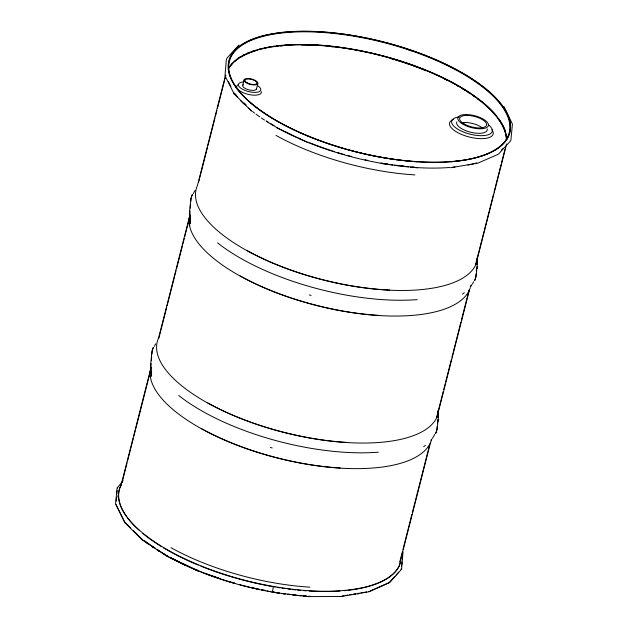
<?xml version="1.0" encoding="UTF-8"?>
<svg xmlns="http://www.w3.org/2000/svg" width="628" height="628" viewBox="0 0 628 628"><rect width="100%" height="100%" fill="white"/><g stroke="black" fill="none" stroke-linecap="round" stroke-linejoin="round"><path stroke-width="0.94" d="M151.505 374.571L151.513 373.016M190.096 221.99L189.978 218.929M190.402 221.99L190.174 218.12M116.149 501.042L116.51 497.25M116.777 494.409L117.138 490.617M151.065 363.612L150.987 369.193M151.332 360.77L151.693 356.971M151.96 354.129L152.321 350.589M151.081 376.109L151.607 370.52M151.387 376.125L151.638 373.487M189.954 211.032L190.041 217.359M190.221 208.19L190.582 204.398M190.849 201.549L191.21 198.008M189.97 223.529L190.504 217.94M190.276 223.544L190.614 219.981M401.575 566.142L401.936 562.35M402.203 559.509L402.564 555.717M437.151 426.451L436.79 429.992M437.418 423.602L437.779 419.81M438.046 416.968L437.959 410.641M476.04 273.871L475.679 277.411M476.307 271.029L476.668 267.23M476.935 264.388L477.013 258.807M120.866 485.978L151.113 367.317M190.009 214.729L158.601 337.935A145.021 56.661 14.3 0 0 276.312 430.408A145.021 56.661 14.3 0 0 437.724 415.344M225.57 75.234L197.498 185.354A145.021 56.661 14.3 0 0 315.209 277.835A145.021 56.661 14.3 0 0 476.613 262.763M122.005 482.751L127.068 462.891M127.547 460.999L133.332 438.305M133.819 436.413L135.263 430.745M135.742 428.853L150.932 369.272M158.892 338.029L166.624 307.696M167.111 305.797L174.843 275.464M175.086 274.522L176.052 270.731M176.531 268.831L182.332 246.082M182.811 244.19L184.263 238.499M184.75 236.607L190.064 215.749M198.519 182.591L207.476 147.447M207.962 145.547L214.98 118.001M215.467 116.102L216.919 110.402M217.398 108.503L224.424 80.957M224.91 79.057L225.876 75.258M242.746 85.235L244.135 79.795M256.412 89.121L257.802 83.681A7.12 2.779 14.3 0 0 248.562 78.539A7.12 2.779 14.3 0 0 246.537 82.99A7.12 2.779 14.3 0 0 257.802 83.681M399.84 561.715L402.493 551.313M402.972 549.422L411.89 514.426M412.376 512.542L429.489 445.401M436.727 416.992L443.25 391.393M443.737 389.501L445.189 383.81M445.668 381.918L451.469 359.169M451.948 357.269L452.914 353.478M453.157 352.536L460.889 322.203M461.376 320.304L469.108 289.971M475.624 264.396L476.589 260.596M477.076 258.697L484.094 231.151M484.58 229.251L493.537 194.107M494.024 192.207L501.042 164.662M501.529 162.762L504.92 149.464M399.29 565.106L430.502 442.646M437.025 417.063L469.399 290.065M475.914 264.482L506.647 143.922M191.556 196.658L191.807 196.014M152.667 349.239L152.918 348.595M475.082 279.405L475.333 278.761M436.193 431.986L436.444 431.342M117.389 488.035L117.656 487.399M401.056 569.361L401.323 568.725M430.965 440.314L431.271 439.592M431.248 440.432L431.883 439.019M470.168 287.012L471.251 284.924M470.443 287.137L471.518 285.073M192.199 194.625L190.818 198.66L189.381 213.865L189.742 217.421M192.105 195.387L192.458 194.79M153.311 347.206L151.929 351.24L150.492 366.446L150.853 370.002M153.216 347.967L153.57 347.37M474.43 280.63L474.784 280.033M474.69 280.795L476.071 276.76L477.508 261.554L477.147 257.998M435.542 433.21L435.895 432.614M435.801 433.375L437.182 429.34L438.619 414.135L438.258 410.579M123.088 480.805L117.098 487.948L115.576 503.907L124.839 522.622M501.238 150.39L503.185 148.208M394.761 576.457L389.007 582.658L369.955 591.05M396.064 575.005L398.67 572.084M238.852 45.067L227.155 57.894L226.3 59.958L224.997 75.886L234.126 93.862M368.542 591.592L369.091 591.435M450.543 167.731L477.884 163.139L498.436 154.174L510.132 141.355L510.902 140.052L512.424 124.093L503.962 106.485M342.174 596.019L344.058 595.705M345.942 595.391L347.826 595.069M349.71 594.755L351.594 594.441M353.478 594.119L355.354 593.805M357.238 593.491L359.122 593.177M361.006 592.856L362.89 592.542M364.774 592.228L366.658 591.914M308.301 596.294L310.24 596.286M381.235 163.476L417.581 167.841M271.948 592.235L308.293 596.6L341.255 596.482L369.209 591.717L389.745 582.525L400.845 570.106L401.614 568.811L403.003 552.114M276.846 127.845L308.387 142.776M168.587 556.753L179.969 562.139M181.72 562.963L193.094 568.348M194.845 569.18L198.346 570.836M199.1 571.527L167.558 556.604L142.226 539.923L124.352 522.135M133.379 530.684L142.407 539.672L155.469 548.275M157.918 549.885L161.184 552.036M162.817 553.111L167.715 556.337M234.134 93.015L236.144 95.009M244.182 103.008L246.192 105.009M233.64 93.376L251.514 111.164M130.64 527.96L124.603 521.947L115.999 504.551M141.818 539.515L142.226 539.923M228.49 81.585L230.978 86.633M257.48 85.581A11.54 4.506 14.3 0 1 257.095 92.23A11.54 4.506 14.3 0 1 240.807 88.195A11.54 4.506 14.3 0 1 243.091 82.017M488.576 124.917A20.928 8.18 14.3 0 1 484.007 135.562A20.928 8.18 14.3 0 1 455.74 127.837A20.928 8.18 14.3 0 1 459.319 116.926M340.211 468.001A144.715 56.544 14.3 0 1 201.298 428.516M434.694 434.325A147.031 57.446 14.3 0 1 432.425 438.273M425.415 445.409A147.031 57.446 14.3 0 1 423.649 446.681M272.207 447.992A147.031 57.446 14.3 0 1 270.37 447.474M278.581 121.973A144.409 56.426 14.3 0 1 261.57 36.801A144.409 56.426 14.3 0 1 459.398 71.875A144.409 56.426 14.3 0 1 477.508 157.236M476.676 157.471A144.409 56.426 14.3 0 1 450.574 161.757M417.18 161.812A144.409 56.426 14.3 0 1 413.444 161.545M411.56 161.396A144.409 56.426 14.3 0 1 402.909 160.548M400.962 160.321A144.409 56.426 14.3 0 1 346.546 149.409M345.628 149.15A144.409 56.426 14.3 0 1 311.425 137.524M310.554 137.179A144.409 56.426 14.3 0 1 279.484 122.476M309.839 587.149A144.715 56.544 14.3 0 1 170.926 547.671M414.92 174.906A144.715 56.544 14.3 0 1 276.006 135.42M237.957 58.349A144.715 56.544 14.3 0 1 240.885 56.504M242.463 55.625A144.715 56.544 14.3 0 1 244.975 54.353M246.733 53.545A144.715 56.544 14.3 0 1 248.562 52.776M251.436 51.669A144.715 56.544 14.3 0 1 255.463 50.326M257.551 49.714A144.715 56.544 14.3 0 1 262.74 48.387M264.561 47.987A144.715 56.544 14.3 0 1 266.413 47.602M268.305 47.241A144.715 56.544 14.3 0 1 270.228 46.904M272.191 46.59A144.715 56.544 14.3 0 1 274.185 46.299M276.202 46.032A144.715 56.544 14.3 0 1 278.251 45.781M280.331 45.561A144.715 56.544 14.3 0 1 282.427 45.357M284.539 45.185A144.715 56.544 14.3 0 1 470.592 93.439M472.185 94.514A144.715 56.544 14.3 0 1 476.008 97.222M477.484 98.306A144.715 56.544 14.3 0 1 496.575 116.062M498.82 118.982A144.715 56.544 14.3 0 1 505.399 131.26M401.002 560.804A145.272 56.763 14.3 0 1 241.968 579.511A145.272 56.763 14.3 0 1 120.615 485.939M399.455 565.483A145.272 56.763 14.3 0 1 368.871 586.356M368.024 586.591A145.272 56.763 14.3 0 1 348.085 590.296M346.004 590.524A145.272 56.763 14.3 0 1 343.901 590.72M340.007 591.034A145.272 56.763 14.3 0 1 309.109 591.019M306.307 590.83A145.272 56.763 14.3 0 1 303.473 590.618M300.608 590.367A145.272 56.763 14.3 0 1 297.711 590.092M295.772 589.896A145.272 56.763 14.3 0 1 292.844 589.566M290.882 589.339A145.272 56.763 14.3 0 1 287.93 588.962M284.963 588.562A145.272 56.763 14.3 0 1 281.996 588.13M280.017 587.832A145.272 56.763 14.3 0 1 277.05 587.361M275.072 587.031A145.272 56.763 14.3 0 1 200.913 566.173M198.15 565.043A145.272 56.763 14.3 0 1 163.413 547.781M161.679 546.729A145.272 56.763 14.3 0 1 142.886 533.502M138.898 530.079A145.272 56.763 14.3 0 1 127.327 517.707M126.668 516.82A145.272 56.763 14.3 0 1 121.337 484.635M306.629 596.074A144.715 56.544 14.3 0 1 303.826 595.878M300.993 595.65A144.715 56.544 14.3 0 1 299.085 595.485M296.204 595.211A144.715 56.544 14.3 0 1 293.3 594.904M290.371 594.575A144.715 56.544 14.3 0 1 288.417 594.339M285.473 593.955A144.715 56.544 14.3 0 1 282.514 593.546M279.562 593.107A144.715 56.544 14.3 0 1 277.584 592.801M274.632 592.322A144.715 56.544 14.3 0 1 272.662 591.992M270.746 591.655A144.715 56.544 14.3 0 1 267.002 590.964M265.118 590.603A144.715 56.544 14.3 0 1 261.334 589.841M259.435 589.449A144.715 56.544 14.3 0 1 239.558 584.668M234.919 583.381A144.715 56.544 14.3 0 1 200.646 571.731M199.775 571.386A144.715 56.544 14.3 0 1 193.369 568.717M186.194 565.53A144.715 56.544 14.3 0 1 182.693 563.889M180.966 563.057A144.715 56.544 14.3 0 1 171.004 557.947M165.054 554.618A144.715 56.544 14.3 0 1 162.417 553.064M159.834 551.486A144.715 56.544 14.3 0 1 157.306 549.9M154.041 547.757A144.715 56.544 14.3 0 1 151.67 546.14M149.37 544.523A144.715 56.544 14.3 0 1 146.434 542.349M273.125 587.494A2.873 0.502 -80 0 1 272.513 590.94M271.995 591.929A2.873 0.502 -80 0 1 271.869 591.898M476.793 162.935A145.272 56.763 14.3 0 1 475.106 163.398M473.371 163.837A145.272 56.763 14.3 0 1 471.589 164.261M469.768 164.669A145.272 56.763 14.3 0 1 467.907 165.046M454.978 166.993A145.272 56.763 14.3 0 1 452.882 167.205M449.703 167.48A145.272 56.763 14.3 0 1 410.445 167.119M408.538 166.946A145.272 56.763 14.3 0 1 394.871 165.415M392.893 165.14A145.272 56.763 14.3 0 1 297.892 138.097M296.102 137.281A145.272 56.763 14.3 0 1 266.209 121.188M264.561 120.113A145.272 56.763 14.3 0 1 261.334 117.954M259.772 116.871A145.272 56.763 14.3 0 1 256.02 114.155M254.576 113.064A145.272 56.763 14.3 0 1 252.487 111.431M251.647 110.756A145.272 56.763 14.3 0 1 248.39 108.032M243.86 103.903A145.272 56.763 14.3 0 1 240.453 100.441M237.415 97.002A145.272 56.763 14.3 0 1 235.257 94.286M473.583 281.752A147.031 57.446 14.3 0 1 472.327 284.139M464.304 292.829A147.031 57.446 14.3 0 1 462.538 294.1M311.103 295.411A147.031 57.446 14.3 0 1 309.266 294.893M346.735 442.426A144.715 56.544 14.3 0 1 207.813 402.948M379.108 315.413A144.715 56.544 14.3 0 1 240.194 275.928M189.868 225.86A144.715 56.544 14.3 0 1 189.397 222.932M378.315 452.199A147.031 57.446 14.3 0 1 178.721 395.475M154.417 346.248A147.031 57.446 14.3 0 1 155.673 343.861M438.634 419.214A147.031 57.446 14.3 0 1 438.375 421.098M417.212 299.627A147.031 57.446 14.3 0 1 217.61 242.895M193.306 193.675A147.031 57.446 14.3 0 1 195.049 190.496M477.523 266.633A147.031 57.446 14.3 0 1 477.264 268.517M487.226 128.897A15.763 6.162 14.3 0 1 471.361 132.406A15.763 6.162 14.3 0 1 456.815 121.911M389.643 290.058A144.715 56.544 14.3 0 1 246.71 250.36M414.307 167.134A145.272 56.763 14.3 0 1 412.423 166.993M403.773 166.2A145.272 56.763 14.3 0 1 401.818 165.988M398.882 165.643A145.272 56.763 14.3 0 1 396.912 165.399M388.018 164.136A145.272 56.763 14.3 0 1 386.039 163.822M383.072 163.335A145.272 56.763 14.3 0 1 381.094 162.997M367.851 160.407A145.272 56.763 14.3 0 1 364.986 159.787M351.672 156.56A145.272 56.763 14.3 0 1 347.912 155.556M344.191 154.519A145.272 56.763 14.3 0 1 337.534 152.565M334.685 151.678A145.272 56.763 14.3 0 1 309.785 142.831M300.663 139.016A145.272 56.763 14.3 0 1 298.857 138.223M290.034 134.117A145.272 56.763 14.3 0 1 284.939 131.574M274.059 125.647A145.272 56.763 14.3 0 1 270.542 123.559M267.968 121.981A145.272 56.763 14.3 0 1 266.28 120.914M470.097 288.346A145.021 56.661 14.3 0 1 317.862 305.828A145.021 56.661 14.3 0 1 189.067 218.097M431.2 440.927A145.021 56.661 14.3 0 1 278.965 458.409A145.021 56.661 14.3 0 1 150.171 370.677M265.204 590.422A145.021 56.661 14.3 0 1 262.363 589.857M210.49 575.287A145.021 56.661 14.3 0 0 218.85 578.207A145.272 56.763 14.3 0 1 204.948 573.325M305.954 595.956A145.272 56.763 14.3 0 1 304.078 595.823M290.576 594.512A145.272 56.763 14.3 0 1 288.605 594.276M274.766 592.259A145.272 56.763 14.3 0 1 272.795 591.921M259.513 589.37A145.272 56.763 14.3 0 1 250.925 587.447M234.903 583.279A145.272 56.763 14.3 0 1 228.247 581.316M198.699 570.86A145.272 56.763 14.3 0 1 195.018 569.337M185.111 564.949A145.272 56.763 14.3 0 1 182.473 563.709M175.652 560.333A145.272 56.763 14.3 0 1 171.546 558.182M168.367 556.447A145.272 56.763 14.3 0 1 166.561 555.427M162.997 553.362A145.272 56.763 14.3 0 1 161.255 552.318M146.803 542.631A145.272 56.763 14.3 0 1 144.652 540.998M256.483 88.391A7.12 2.779 14.3 0 1 248.413 89.749A7.12 2.779 14.3 0 1 243.279 84.639M359.365 593.538A145.021 56.661 14.3 0 1 357.489 593.907M355.581 594.261A145.021 56.661 14.3 0 1 353.627 594.583M305.797 596.145A145.021 56.661 14.3 0 1 302.979 595.941M301.079 595.791A145.021 56.661 14.3 0 1 297.248 595.438M295.309 595.25A145.021 56.661 14.3 0 1 292.397 594.936M290.442 594.708A145.021 56.661 14.3 0 1 287.498 594.347M284.539 593.955A145.021 56.661 14.3 0 1 281.579 593.538M279.601 593.24A145.021 56.661 14.3 0 1 276.642 592.777M274.664 592.455A145.021 56.661 14.3 0 1 271.712 591.945M270.778 591.78A145.021 56.661 14.3 0 1 235.79 583.75M234.872 583.49A145.021 56.661 14.3 0 1 200.52 571.818M199.649 571.464A145.021 56.661 14.3 0 1 193.228 568.795M191.414 568.01A145.021 56.661 14.3 0 1 170.816 558.002M167.543 556.196A145.021 56.661 14.3 0 1 162.212 553.111M159.622 551.533A145.021 56.661 14.3 0 1 157.094 549.94M153.821 547.797A145.021 56.661 14.3 0 1 151.442 546.172M149.142 544.547A145.021 56.661 14.3 0 1 146.191 542.372M407.266 49.361A145.272 56.763 14.3 0 1 411.96 50.939M117.821 497.109A145.021 56.661 14.3 0 1 118.15 495.272M230.076 66.238A144.409 56.426 14.3 0 1 232.588 63.334M234.801 61.285A144.409 56.426 14.3 0 1 238.161 58.734M240.32 57.344A144.409 56.426 14.3 0 1 255.627 50.727M280.441 45.97A144.409 56.426 14.3 0 1 282.529 45.766M301.283 44.973A144.409 56.426 14.3 0 1 317.116 45.475M331.341 46.7A144.409 56.426 14.3 0 1 333.287 46.919M390.545 58.475A144.409 56.426 14.3 0 1 424.669 70.171M444.294 78.9A144.409 56.426 14.3 0 1 447.67 80.588M456.642 85.377A144.409 56.426 14.3 0 1 458.432 86.397M461.949 88.454A144.409 56.426 14.3 0 1 464.524 90.024M467.868 92.143A144.409 56.426 14.3 0 1 470.309 93.745M472.672 95.362A144.409 56.426 14.3 0 1 474.964 96.979M477.9 99.145A144.409 56.426 14.3 0 1 480.004 100.763M485.546 105.363A144.409 56.426 14.3 0 1 487.069 106.736M493.286 112.914A144.409 56.426 14.3 0 1 495.1 114.963M497.816 118.347A144.409 56.426 14.3 0 1 505.768 134.015M505.956 134.839A144.409 56.426 14.3 0 1 506.553 139.683M228.671 68.005A144.409 56.426 14.3 0 1 381.518 55.46A144.409 56.426 14.3 0 1 506.694 140.13M461.682 122.782A13.879 5.424 14.3 0 1 482.328 127.892M261.327 91.61A12.709 4.969 14.3 0 1 246.922 94.027A12.709 4.969 14.3 0 1 237.753 84.913M491.912 129.745A22.498 8.792 14.3 0 1 468.386 136.786A22.498 8.792 14.3 0 1 453.628 119.391M228.89 68.326A144.118 56.308 14.3 0 1 381.431 55.813A144.118 56.308 14.3 0 1 506.341 140.303M463.299 124.446A15.763 6.162 14.3 0 0 488.231 125.977A15.763 6.162 14.3 0 0 467.774 114.61A15.763 6.162 14.3 0 0 463.299 124.446M279.374 122.224A144.715 56.544 14.3 0 0 508.288 136.268A144.715 56.544 14.3 0 0 320.445 31.871A144.715 56.544 14.3 0 0 279.374 122.224M464.469 124.116A13.879 5.424 14.3 0 0 486.425 125.467A13.879 5.424 14.3 0 0 468.41 115.45A13.879 5.424 14.3 0 0 464.469 124.116M279.177 122.279A145.021 56.661 14.3 0 0 508.578 136.347A145.021 56.661 14.3 0 0 320.343 31.73A145.021 56.661 14.3 0 0 279.177 122.279M247.134 82.818A6.162 2.41 14.3 0 0 256.883 83.422A6.162 2.41 14.3 0 0 248.884 78.971A6.162 2.41 14.3 0 0 247.134 82.818"/></g></svg>
